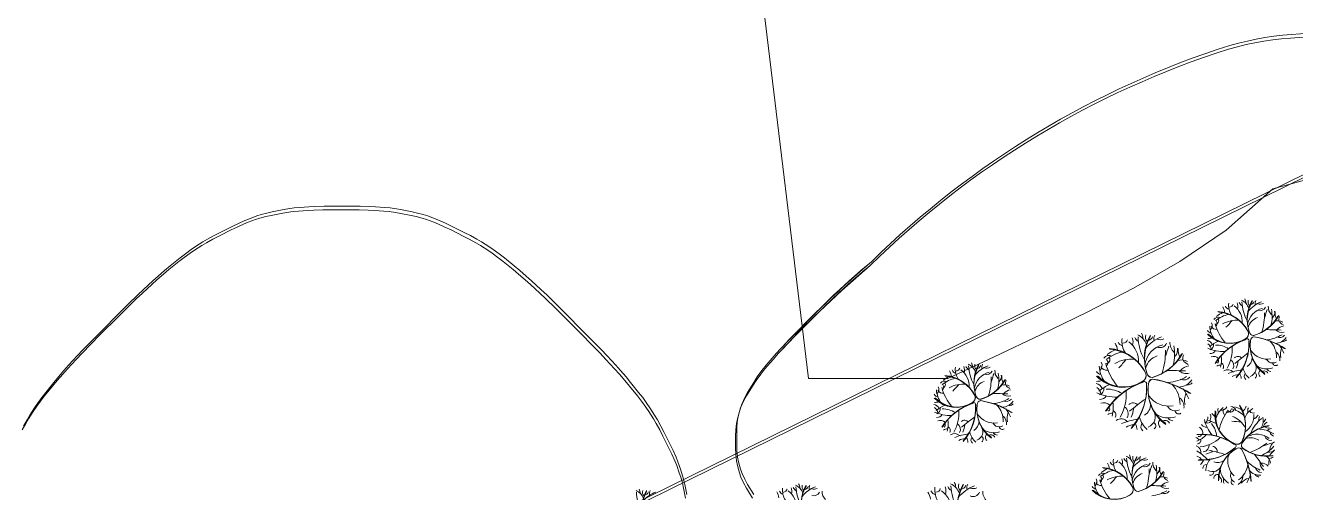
# Model space of a CAD drawing. Header units: metres. Extents: x -1097 to 1588, y -673 to 884.
# Drawn here: x 920.8 to 1085, y 602.4 to 662.7 of the extents above; entities that cross this region are included whole.
import ezdxf

# ---------------------------------------------------------------- set-up
doc = ezdxf.new("R2010")
doc.units = ezdxf.units.M
for name, color, linetype, lineweight, plot in [('CRECIDA_Q100', 5, 'Continuous', 0, False), ('TERRENO', 188, 'Continuous', 0, False), ('VEGETACION', 85, 'Continuous', 0, False), ('VISTA LEJOS', 7, 'Continuous', 0, False)]:
    doc.layers.add(name, color=color, linetype=linetype, lineweight=lineweight, plot=plot)

msp = doc.modelspace()

# ---------------------------------------------------------------- linework, layer by layer
at = {"layer": 'CRECIDA_Q100'}
msp.add_lwpolyline([(1016, 666.59), (1022, 617.16), (1028, 617.16), (1034, 617.16), (1040, 617.16), (1046, 619.93), (1052, 622.81), (1058, 625.73), (1064, 628.83), (1070, 632.28), (1076, 636.29), (1082, 641.63), (1088, 643.3)], dxfattribs=at)
at = {"layer": 'TERRENO'}
msp.add_lwpolyline([(1018.64, 620.95, -0.027969), (1029.97, 631.74, -0.117562), (1076.31, 659.7, -0.220066), (1111.57, 653.94)], format="xyb", dxfattribs=at)
for points in [[(955.37, 638.71), (956.05, 638.77)], [(956.05, 638.77), (957.26, 638.86)], [(957.26, 638.86), (958.05, 638.9)], [(958.05, 638.9), (959.23, 638.93)], [(959.23, 638.93), (960.4, 638.94)], [(960.4, 638.94), (962.74, 638.94)], [(962.74, 638.94), (963.91, 638.93)], [(963.91, 638.93), (965.09, 638.9)], [(965.09, 638.9), (965.89, 638.86)], [(965.89, 638.86), (967.1, 638.77)], [(967.1, 638.77), (967.78, 638.71)], [(948.15, 636.71), (948.98, 637.08)], [(948.98, 637.08), (949.58, 637.32)], [(949.58, 637.32), (950.53, 637.67)], [(950.53, 637.67), (951.09, 637.85)], [(951.09, 637.85), (951.84, 638.05)], [(951.84, 638.05), (952.52, 638.21)], [(952.52, 638.21), (953.82, 638.47)], [(953.82, 638.47), (954.53, 638.59)], [(954.53, 638.59), (955.37, 638.71)], [(967.78, 638.71), (968.61, 638.59)], [(968.61, 638.59), (969.32, 638.47)], [(969.32, 638.47), (970.62, 638.21)], [(970.62, 638.21), (971.3, 638.05)], [(971.3, 638.05), (972.05, 637.85)], [(972.05, 637.85), (972.62, 637.67)], [(972.62, 637.67), (973.57, 637.32)], [(973.57, 637.32), (974.16, 637.08)], [(974.16, 637.08), (975, 636.71)], [(945, 635.13), (945.79, 635.55)], [(945.79, 635.55), (947.35, 636.33)], [(947.35, 636.33), (948.15, 636.71)], [(975, 636.71), (975.79, 636.33)], [(975.79, 636.33), (977.35, 635.55)], [(977.35, 635.55), (978.15, 635.13)], [(942.62, 633.71), (943.57, 634.32)], [(943.57, 634.32), (944.16, 634.67)], [(944.16, 634.67), (945, 635.13)], [(978.15, 635.13), (978.98, 634.67)], [(978.98, 634.67), (979.58, 634.32)], [(979.58, 634.32), (980.53, 633.71)], [(939.32, 631.22), (940.62, 632.25)], [(940.62, 632.25), (941.3, 632.78)], [(941.3, 632.78), (942.05, 633.33)], [(942.05, 633.33), (942.62, 633.71)], [(980.53, 633.71), (981.09, 633.33)], [(981.09, 633.33), (981.84, 632.78)], [(981.84, 632.78), (982.52, 632.25)], [(982.52, 632.25), (983.82, 631.22)], [(937.78, 629.91), (938.61, 630.63)], [(938.61, 630.63), (939.32, 631.22)], [(983.82, 631.22), (984.53, 630.63)], [(984.53, 630.63), (985.37, 629.91)], [(1027.78, 629.91), (1028.62, 630.63)], [(1028.62, 630.63), (1029.33, 631.22)], [(1029.33, 631.22), (1029.97, 631.74)], [(935.89, 628.17), (937.1, 629.3)], [(937.1, 629.3), (937.78, 629.91)], [(985.37, 629.91), (986.05, 629.3)], [(986.05, 629.3), (987.26, 628.17)], [(1025.89, 628.17), (1027.1, 629.3)], [(1027.1, 629.3), (1027.78, 629.91)], [(933.91, 626.26), (935.09, 627.42)], [(935.09, 627.42), (935.89, 628.17)], [(987.26, 628.17), (988.05, 627.42)], [(988.05, 627.42), (989.24, 626.26)], [(1023.91, 626.26), (1025.09, 627.42)], [(1025.09, 627.42), (1025.89, 628.17)], [(932.74, 625.1), (933.91, 626.26)], [(989.24, 626.26), (990.41, 625.1)], [(1022.74, 625.1), (1023.91, 626.26)], [(930.4, 622.77), (932.74, 625.1)], [(990.41, 625.1), (992.74, 622.77)], [(1020.41, 622.77), (1022.74, 625.1)], [(929.24, 621.6), (930.4, 622.77)], [(992.74, 622.77), (993.9, 621.6)], [(1019.25, 621.6), (1020.41, 622.77)], [(928.09, 620.42), (929.24, 621.6)], [(993.9, 621.6), (995.05, 620.42)], [(1018.13, 620.42), (1019.25, 621.6)], [(926.21, 618.41), (927.33, 619.62)], [(927.33, 619.62), (928.09, 620.42)], [(995.05, 620.42), (995.81, 619.62)], [(995.81, 619.62), (996.93, 618.41)], [(1016.37, 618.41), (1017.41, 619.62)], [(1017.41, 619.62), (1018.13, 620.42)], [(924.88, 616.89), (925.6, 617.73)], [(925.6, 617.73), (926.21, 618.41)], [(996.93, 618.41), (997.55, 617.73)], [(997.55, 617.73), (998.27, 616.89)], [(1015.22, 616.89), (1015.83, 617.73)], [(1015.83, 617.73), (1016.37, 618.41)], [(923.25, 614.89), (924.29, 616.18)], [(924.29, 616.18), (924.88, 616.89)], [(998.27, 616.89), (998.85, 616.18)], [(998.85, 616.18), (999.89, 614.89)], [(1013.98, 614.89), (1014.76, 616.18)], [(1014.76, 616.18), (1015.22, 616.89)], [(922.18, 613.46), (922.73, 614.21)], [(922.73, 614.21), (923.25, 614.89)], [(999.89, 614.89), (1000.42, 614.21)], [(1000.42, 614.21), (1000.97, 613.46)], [(1013.26, 613.46), (1013.61, 614.21)], [(1013.61, 614.21), (1013.98, 614.89)], [(921.19, 611.94), (921.79, 612.89)], [(921.79, 612.89), (922.18, 613.46)], [(1000.97, 613.46), (1001.35, 612.89)], [(1001.35, 612.89), (1001.96, 611.94)], [(1012.8, 611.94), (1013.06, 612.89)], [(1013.06, 612.89), (1013.26, 613.46)], [(920.37, 610.51), (920.83, 611.35)], [(920.83, 611.35), (921.19, 611.94)], [(1001.96, 611.94), (1002.31, 611.35)], [(1002.31, 611.35), (1002.77, 610.51)], [(1012.6, 610.51), (1012.69, 611.35)], [(1012.69, 611.35), (1012.8, 611.94)], [(1002.77, 610.51), (1003.18, 609.71)], [(1003.18, 609.71), (1003.96, 608.16)], [(1012.57, 609.71), (1012.6, 610.51)], [(1012.57, 608.16), (1012.57, 609.71)], [(1003.96, 608.16), (1004.35, 607.36)], [(1012.6, 607.36), (1012.57, 608.16)], [(1004.35, 607.36), (1004.72, 606.53)], [(1004.72, 606.53), (1004.96, 605.93)], [(1004.96, 605.93), (1005.3, 604.98)], [(1012.69, 606.53), (1012.6, 607.36)], [(1012.8, 605.93), (1012.69, 606.53)], [(1013.06, 604.98), (1012.8, 605.93)], [(1005.3, 604.98), (1005.49, 604.41)], [(1005.49, 604.41), (1005.69, 603.66)], [(1013.26, 604.41), (1013.06, 604.98)], [(1013.61, 603.66), (1013.26, 604.41)], [(1005.69, 603.66), (1005.84, 602.98)], [(1005.84, 602.98), (1006.1, 601.69)], [(1013.98, 602.98), (1013.61, 603.66)], [(1014.76, 601.69), (1013.98, 602.98)]]:
    msp.add_lwpolyline(points, dxfattribs=at)
at = {"layer": 'VEGETACION'}
for centre, radius, start, end in [((1077.22, 625.63), 1.8, 19.3799, 65.0277), ((1077.66, 626.96), 0.859, -4.3751, 32.8068), ((1083.68, 624.8), 4.98, 150.7331, -161.4167), ((1079.58, 627.04), 0.769, 162.6341, -136.29), ((1080.72, 626.83), 0.996, 155.9267, -168.1089), ((1077.93, 620.78), 5.43, 115.84, 126.0473), ((1074.53, 620.98), 4.84, 26.488, 85.2614), ((1074.57, 621), 4.8, 26.488, 85.2614), ((1074.62, 621.02), 4.75, 26.488, 85.2614), ((1074.67, 621.03), 4.7, 26.488, 85.2614), ((1074.27, 625.54), 1.54, 3.1897, 33.3637), ((1076.52, 626.77), 0.693, -156.8216, -102.7882), ((1078.78, 626.61), 2.48, 173.7036, -148.3047), ((1076.41, 626.85), 0.479, -91.5673, -13.2579), ((1075.49, 624.44), 2.59, -3.5394, 53.779), ((1076.35, 626.49), 1.14, -18.7133, 22.7547), ((1078.66, 627.48), 1.12, -152.03, -122.6218), ((1083.19, 627.2), 5.17, -178.1326, -150.7686), ((1083.64, 624.78), 4.93, 150.7331, -161.4167), ((1083.59, 624.75), 4.88, 150.7331, -161.4167), ((1083.55, 624.73), 4.83, 150.7331, -161.4167), ((1081.31, 623.71), 2.58, 104.3022, 170.9064), ((1082.01, 623.19), 4.13, 110.7626, 140.8488), ((1078.98, 627.33), 0.669, -85.9073, -20.2766), ((1080.36, 627.67), 0.932, -107.8136, -62.3112), ((1080.37, 626.66), 0.762, -113.016, -23.0588), ((1073.12, 625.5), 7.84, -17.4611, 0.7999), ((1092.46, 621.88), 11.91, 159.4444, 164.448), ((1082.82, 626.41), 1.4, 176.6602, -133.0871), ((1077.7, 625.17), 4.23, -15.5135, 12.5466), ((1081.33, 625.67), 0.937, -45.9704, 10.8268), ((1083.82, 625.61), 1.52, 172.9522, -149.5421), ((1073.46, 623.99), 0.725, -47.0727, 28.0407), ((1074.91, 624.42), 0.64, 60.4896, 145.8542), ((1074.57, 624.61), 0.453, -93.337, 31.2781), ((1080.84, 625.9), 6.49, -165.075, -140.404), ((1077.11, 621.58), 3.93, 101.8229, 129.1764), ((1074.35, 624.27), 0.464, -44.3593, 41.3924), ((1077.26, 621.29), 3.38, 82.6825, 120.7871), ((1069.39, 630.42), 9.36, -45.3806, -38.1227), ((1080.6, 623.29), 1.81, 107.819, 165.0507), ((1078.17, 627.65), 5.12, -74.6311, -28.7579), ((1078.15, 627.81), 5.28, -74.6311, -28.7579), ((1078.15, 627.76), 5.23, -74.6311, -28.7579), ((1078.16, 627.7), 5.18, -74.6311, -28.7579), ((1082.68, 623.34), 1.25, 60.4793, 109.6306), ((1083.66, 622.49), 1.47, 98.7465, 138.355), ((1091.47, 622.72), 8.92, 164.2299, 167.915), ((1083.78, 625.1), 1.08, -151.08, -112.5106), ((1065.51, 622), 3, 173.7036, -148.3047), ((1062.57, 621.86), 1.38, -18.7133, 22.7547), ((1065.37, 623.06), 1.35, -152.03, -122.6218), ((1063.63, 620.82), 2.18, 19.3799, 65.0277), ((1070.85, 622.72), 6.26, -178.1326, -150.7686), ((1064.16, 622.42), 1.04, -4.3751, 32.8068), ((1071.45, 619.81), 6.03, 150.7331, -161.4167), ((1071.39, 619.78), 5.97, 150.7331, -161.4167), ((1071.34, 619.75), 5.91, 150.7331, -161.4167), ((1071.28, 619.72), 5.85, 150.7331, -161.4167), ((1066.48, 622.52), 0.93, 162.6341, -136.29), ((1069.42, 617.86), 5, 110.7626, 140.8488), ((1065.76, 622.87), 0.81, -85.9073, -20.2766), ((1067.86, 622.26), 1.21, 155.9267, -168.1089), ((1074.2, 623.71), 0.707, -150.9131, -100.7918), ((1076.4, 625.58), 3.91, -135.8986, -57.1106), ((1074.4, 617.36), 5, 93.7471, 99.1785), ((1076.43, 625.55), 3.87, -135.8986, -57.1106), ((1076.45, 625.52), 3.83, -135.8986, -57.1106), ((1076.48, 625.49), 3.79, -135.8986, -57.1106), ((1077.04, 624.11), 3.18, -176.5521, -143.3248), ((1074.72, 624.26), 0.776, -147.6286, -86.1269), ((1078.14, 622.94), 0.75, -59.6316, 15.5267), ((1078.15, 622.94), 0.742, -59.6316, 15.5267), ((1078.16, 622.94), 0.735, -59.6316, 15.5267), ((1078.17, 622.93), 0.727, -59.6316, 15.5267), ((1079.52, 623.28), 0.563, -173.0796, -87.7707), ((1079.51, 623.26), 0.551, -173.0796, -87.7707), ((1079.52, 623.27), 0.557, -173.0796, -87.7707), ((1079.51, 623.26), 0.546, -173.0796, -87.7707), ((1079.64, 622.03), 0.513, 97.6577, 178.4723), ((1079.65, 622.03), 0.518, 97.6577, 178.4723), ((1079.65, 622.02), 0.523, 97.6577, 178.4723), ((1079.66, 622.02), 0.529, 97.6577, 178.4723), ((1077.94, 612.33), 10.34, 57.3651, 80.9064), ((1077.93, 612.23), 10.44, 57.3651, 80.9064), ((1077.92, 612.12), 10.55, 57.3651, 80.9064), ((1077.91, 612.02), 10.66, 57.3651, 80.9064), ((1080.76, 572.57), 50.89, 87.3706, 89.5682), ((1080.78, 626.82), 4.69, -83.7709, -58.7855), ((1082.32, 623.41), 1.73, -88.7585, -33.4892), ((1083.19, 624.25), 1.14, -135.5987, -75.0452), ((1082.9, 623.3), 0.864, -115.4216, -41.3682), ((1064.49, 614.94), 6.57, 115.84, 126.0473), ((1060.37, 615.19), 5.86, 26.488, 85.2614), ((1060.42, 615.21), 5.8, 26.488, 85.2614), ((1060.48, 615.23), 5.74, 26.488, 85.2614), ((1060.53, 615.25), 5.69, 26.488, 85.2614), ((1060.06, 620.7), 1.87, 3.1897, 33.3637), ((1062.78, 622.19), 0.839, -156.8216, -102.7882), ((1062.65, 622.29), 0.58, -91.5673, -13.2579), ((1061.54, 619.37), 3.13, -3.5394, 53.779), ((1068.57, 618.48), 3.12, 104.3022, 170.9064), ((1067.42, 623.29), 1.13, -107.8136, -62.3112), ((1067.44, 622.06), 0.922, -113.016, -23.0588), ((1058.66, 620.66), 9.48, -17.4611, 0.7999), ((1082.07, 616.27), 14.41, 159.4444, 164.448), ((1070.4, 621.76), 1.69, 176.6602, -133.0871), ((1064.21, 620.26), 5.12, -15.5135, 12.5466), ((1068.59, 620.86), 1.13, -45.9704, 10.8268), ((1071.62, 620.78), 1.83, 172.9522, -149.5421), ((1073.45, 621.29), 0.769, 18.8941, 82.6604), ((1075.69, 625.6), 4.98, -114.5265, -88.3348), ((1073.04, 620.8), 1.03, 8.0443, 54.7383), ((1077.58, 616.48), 6.08, 115.3675, 127.9134), ((1073.98, 621.1), 0.727, -96.7983, -28.2853), ((1073.68, 621.49), 0.683, -69.9695, 9.6095), ((1080.76, 615.19), 7.34, 108.2278, 147.7413), ((1080.75, 615.26), 7.26, 108.2278, 147.7413), ((1074.69, 618.51), 2.96, 56.8352, 91.4125), ((1080.73, 615.34), 7.19, 108.2278, 147.7413), ((1080.71, 615.41), 7.12, 108.2278, 147.7413), ((1071.91, 620.88), 4.85, -29.5738, 4.6334), ((1072.37, 621.59), 6.57, -41.3673, 3.0982), ((1072.44, 621.6), 6.5, -41.3673, 3.0982), ((1072.51, 621.61), 6.44, -41.3673, 3.0982), ((1072.57, 621.62), 6.37, -41.3673, 3.0982), ((1078.69, 622.03), 0.255, -16.3023, 147.7099), ((1078.69, 622.02), 0.257, -16.3023, 147.7099), ((1078.69, 622.03), 0.252, -16.3023, 147.7099), ((1078.7, 622.04), 0.249, -16.3023, 147.7099), ((1083.5, 621.42), 4.42, 171.913, -125.4782), ((1083.55, 621.41), 4.46, 171.913, -125.4782), ((1083.59, 621.4), 4.51, 171.913, -125.4782), ((1083.64, 621.39), 4.55, 171.913, -125.4782), ((1081.31, 622.25), 2.6, -145.1395, -79.9094), ((1079.43, 619.86), 3.08, -0.7301, 43.8737), ((1078.87, 618.57), 4.94, 22.1727, 36.2527), ((1084.94, 620.29), 1.94, 158.2317, -165.9475), ((1083.23, 622.81), 0.893, -88.4113, -50.0172), ((1041.89, 617.38), 1.8, 19.3799, 65.0277), ((1042.33, 618.71), 0.859, -4.3751, 32.8068), ((1044.25, 618.79), 0.769, 162.6341, -136.29), ((1059.07, 618.83), 0.878, -47.0727, 28.0407), ((1060.83, 619.35), 0.775, 60.4896, 145.8542), ((1060.41, 619.58), 0.548, -93.337, 31.2781), ((1068.01, 621.14), 7.86, -165.075, -140.404), ((1063.49, 615.92), 4.75, 101.8229, 129.1764), ((1060.15, 619.16), 0.561, -44.3593, 41.3924), ((1063.67, 615.56), 4.09, 82.6825, 120.7871), ((1054.15, 626.61), 11.33, -45.3806, -38.1227), ((1067.72, 617.98), 2.19, 107.819, 165.0507), ((1064.78, 623.26), 6.2, -74.6311, -28.7579), ((1064.76, 623.39), 6.33, -74.6311, -28.7579), ((1064.77, 623.32), 6.26, -74.6311, -28.7579), ((1064.75, 623.45), 6.39, -74.6311, -28.7579), ((1070.23, 618.04), 1.51, 60.4793, 109.6306), ((1080.88, 617.29), 10.79, 164.2299, 167.915), ((1071.56, 620.18), 1.31, -151.08, -112.5106), ((1074.36, 619.05), 0.949, 47.6643, 109.6767), ((1074.69, 619.37), 0.323, -53.9788, 45.2466), ((1071.45, 619.57), 3.93, -14.4093, 7.687), ((1075.15, 618.71), 0.504, -32.2089, 60.6406), ((1076.08, 618.82), 0.883, -28.0192, 56.4509), ((1077.49, 619.36), 0.645, 40.1362, 133.6344), ((1092.52, 601.19), 23.62, 125.3964, 130.683), ((1074.45, 619.8), 3.12, -25.0359, -6.7435), ((1078.01, 619.87), 1.36, -59.5602, -0.2949), ((1078.65, 618.54), 1.21, -67.7638, 32.3503), ((1082, 620.07), 0.921, -153.6978, -60.843), ((1082.37, 619.19), 0.376, -168.8643, -49.8025), ((1081.76, 619.6), 1.18, -8.5549, 52.1279), ((1042.6, 612.53), 5.43, 115.84, 126.0473), ((1039.2, 612.73), 4.84, 26.488, 85.2614), ((1039.24, 612.75), 4.8, 26.488, 85.2614), ((1039.29, 612.77), 4.75, 26.488, 85.2614), ((1039.33, 612.78), 4.7, 26.488, 85.2614), ((1038.94, 617.29), 1.54, 3.1897, 33.3637), ((1041.19, 618.52), 0.693, -156.8216, -102.7882), ((1043.45, 618.36), 2.48, 173.7036, -148.3047), ((1041.08, 618.6), 0.479, -91.5673, -13.2579), ((1040.16, 616.19), 2.59, -3.5394, 53.779), ((1041.02, 618.24), 1.14, -18.7133, 22.7547), ((1043.33, 619.23), 1.12, -152.03, -122.6218), ((1047.86, 618.95), 5.17, -178.1326, -150.7686), ((1048.35, 616.55), 4.98, 150.7331, -161.4167), ((1048.31, 616.53), 4.93, 150.7331, -161.4167), ((1048.26, 616.5), 4.88, 150.7331, -161.4167), ((1048.22, 616.48), 4.83, 150.7331, -161.4167), ((1045.98, 615.46), 2.58, 104.3022, 170.9064), ((1046.68, 614.94), 4.13, 110.7626, 140.8488), ((1043.65, 619.08), 0.669, -85.9073, -20.2766), ((1045.39, 618.58), 0.996, 155.9267, -168.1089), ((1045.03, 619.42), 0.932, -107.8136, -62.3112), ((1045.04, 618.41), 0.762, -113.016, -23.0588), ((1057.13, 613.63), 11.91, 159.4444, 164.448), ((1047.49, 618.16), 1.4, 176.6602, -133.0871), ((1042.37, 616.92), 4.23, -15.5135, 12.5466), ((1045.99, 617.42), 0.937, -45.9704, 10.8268), ((1048.49, 617.36), 1.52, 172.9522, -149.5421), ((1059.97, 618.49), 0.855, -150.9131, -100.7918), ((1062.63, 620.75), 4.73, -135.8986, -57.1106), ((1062.66, 620.71), 4.68, -135.8986, -57.1106), ((1062.7, 620.68), 4.64, -135.8986, -57.1106), ((1062.73, 620.64), 4.59, -135.8986, -57.1106), ((1063.4, 618.97), 3.84, -176.5521, -143.3248), ((1060.6, 619.15), 0.939, -147.6286, -86.1269), ((1064.74, 617.56), 0.907, -59.6316, 15.5267), ((1064.75, 617.56), 0.898, -59.6316, 15.5267), ((1064.76, 617.55), 0.889, -59.6316, 15.5267), ((1064.77, 617.55), 0.88, -59.6316, 15.5267), ((1066.41, 617.97), 0.681, -173.0796, -87.7707), ((1066.41, 617.96), 0.674, -173.0796, -87.7707), ((1066.4, 617.95), 0.667, -173.0796, -87.7707), ((1066.4, 617.94), 0.66, -173.0796, -87.7707), ((1067.91, 556.6), 61.59, 87.3706, 89.5682), ((1067.93, 622.25), 5.67, -83.7709, -58.7855), ((1070.85, 619.15), 1.37, -135.5987, -75.0452), ((1071.42, 617.01), 1.78, 98.7465, 138.355), ((1075.26, 618.06), 0.824, 85.7524, 124.0799), ((1076.2, 617.28), 1.01, 44.3843, 121.9898), ((1078.82, 611.35), 6.94, 96.616, 111.7048), ((1077.55, 616.21), 1.43, 88.5527, 123.2134), ((1076.84, 617.15), 1.08, -0.1646, 33.7767), ((1080.72, 619.17), 2.65, -164.2076, -131.0821), ((1078.87, 617.47), 0.546, 143.2772, -127.661), ((1079.49, 617.55), 0.424, -52.5657, 65.2349), ((1081.25, 620.75), 2.36, -123.8321, -70.7414), ((1080.76, 617.81), 0.557, 135.5337, -131.4923), ((1080.9, 617.55), 0.575, 30.6869, 123.3596), ((1081.78, 618.75), 0.676, -151.5837, -92.9724), ((1038.13, 615.74), 0.725, -47.0727, 28.0407), ((1039.58, 616.17), 0.64, 60.4896, 145.8542), ((1039.24, 616.36), 0.453, -93.337, 31.2781), ((1045.51, 617.65), 6.49, -165.075, -140.404), ((1041.78, 613.33), 3.93, 101.8229, 129.1764), ((1039.02, 616.02), 0.464, -44.3593, 41.3924), ((1041.93, 613.04), 3.38, 82.6825, 120.7871), ((1034.06, 622.17), 9.36, -45.3806, -38.1227), ((1045.27, 615.04), 1.81, 107.819, 165.0507), ((1042.84, 619.4), 5.12, -74.6311, -28.7579), ((1042.82, 619.56), 5.28, -74.6311, -28.7579), ((1042.82, 619.51), 5.23, -74.6311, -28.7579), ((1042.83, 619.45), 5.18, -74.6311, -28.7579), ((1037.79, 617.25), 7.84, -17.4611, 0.7999), ((1047.35, 615.09), 1.25, 60.4793, 109.6306), ((1056.14, 614.47), 8.92, 164.2299, 167.915), ((1048.45, 616.85), 1.08, -151.08, -112.5106), ((1059.06, 615.56), 0.931, 18.8941, 82.6604), ((1060.21, 610.8), 6.05, 93.7471, 99.1785), ((1058.56, 614.97), 1.25, 8.0443, 54.7383), ((1064.06, 609.74), 7.35, 115.3675, 127.9134), ((1059.34, 615.8), 0.827, -69.9695, 9.6095), ((1067.91, 608.18), 8.88, 108.2278, 147.7413), ((1067.89, 608.27), 8.79, 108.2278, 147.7413), ((1060.57, 612.2), 3.58, 56.8352, 91.4125), ((1067.87, 608.35), 8.7, 108.2278, 147.7413), ((1067.85, 608.44), 8.61, 108.2278, 147.7413), ((1057.76, 615.93), 7.95, -41.3673, 3.0982), ((1057.84, 615.94), 7.87, -41.3673, 3.0982), ((1057.92, 615.95), 7.79, -41.3673, 3.0982), ((1058, 615.96), 7.71, -41.3673, 3.0982), ((1065.4, 616.45), 0.308, -16.3023, 147.7099), ((1065.4, 616.45), 0.311, -16.3023, 147.7099), ((1065.41, 616.46), 0.305, -16.3023, 147.7099), ((1065.41, 616.46), 0.302, -16.3023, 147.7099), ((1071.23, 615.72), 5.34, 171.913, -125.4782), ((1071.28, 615.71), 5.4, 171.913, -125.4782), ((1071.34, 615.69), 5.45, 171.913, -125.4782), ((1071.39, 615.68), 5.51, 171.913, -125.4782), ((1066.56, 616.46), 0.621, 97.6577, 178.4723), ((1066.56, 616.45), 0.627, 97.6577, 178.4723), ((1066.57, 616.44), 0.634, 97.6577, 178.4723), ((1066.58, 616.44), 0.64, 97.6577, 178.4723), ((1064.5, 604.72), 12.51, 57.3651, 80.9064), ((1064.48, 604.59), 12.64, 57.3651, 80.9064), ((1064.47, 604.46), 12.77, 57.3651, 80.9064), ((1064.45, 604.34), 12.9, 57.3651, 80.9064), ((1066.31, 613.83), 3.72, -0.7301, 43.8737), ((1069.8, 618.13), 2.09, -88.7585, -33.4892), ((1070.5, 618), 1.05, -115.4216, -41.3682), ((1065.62, 612.27), 5.97, 22.1727, 36.2527), ((1070.9, 617.4), 1.08, -88.4113, -50.0172), ((1038.87, 615.46), 0.707, -150.9131, -100.7918), ((1041.07, 617.33), 3.91, -135.8986, -57.1106), ((1039.07, 609.11), 5, 93.7471, 99.1785), ((1041.09, 617.3), 3.87, -135.8986, -57.1106), ((1041.12, 617.27), 3.83, -135.8986, -57.1106), ((1041.15, 617.24), 3.79, -135.8986, -57.1106), ((1041.71, 615.86), 3.18, -176.5521, -143.3248), ((1039.39, 616.01), 0.776, -147.6286, -86.1269), ((1042.81, 614.69), 0.75, -59.6316, 15.5267), ((1042.82, 614.69), 0.742, -59.6316, 15.5267), ((1042.83, 614.69), 0.735, -59.6316, 15.5267), ((1042.84, 614.68), 0.727, -59.6316, 15.5267), ((1044.19, 615.03), 0.563, -173.0796, -87.7707), ((1044.18, 615.01), 0.551, -173.0796, -87.7707), ((1044.19, 615.02), 0.557, -173.0796, -87.7707), ((1044.18, 615.01), 0.546, -173.0796, -87.7707), ((1044.31, 613.78), 0.513, 97.6577, 178.4723), ((1044.32, 613.78), 0.518, 97.6577, 178.4723), ((1044.32, 613.77), 0.523, 97.6577, 178.4723), ((1044.33, 613.77), 0.529, 97.6577, 178.4723), ((1042.61, 604.08), 10.34, 57.3651, 80.9064), ((1042.6, 603.98), 10.44, 57.3651, 80.9064), ((1042.59, 603.87), 10.55, 57.3651, 80.9064), ((1042.58, 603.77), 10.66, 57.3651, 80.9064), ((1045.43, 564.32), 50.89, 87.3706, 89.5682), ((1045.45, 618.57), 4.69, -83.7709, -58.7855), ((1046.99, 615.16), 1.73, -88.7585, -33.4892), ((1047.86, 616), 1.14, -135.5987, -75.0452), ((1047.57, 615.05), 0.864, -115.4216, -41.3682), ((1048.33, 614.24), 1.47, 98.7465, 138.355), ((1061.77, 620.78), 6.03, -114.5265, -88.3348), ((1059.71, 615.33), 0.88, -96.7983, -28.2853), ((1056.64, 613.48), 4.76, -14.4093, 7.687), ((1057.19, 615.07), 5.87, -29.5738, 4.6334), ((1082.14, 591.24), 28.58, 125.3964, 130.683), ((1068.57, 616.73), 3.15, -145.1395, -79.9094), ((1069.12, 613.51), 1.42, -8.5549, 52.1279), ((1072.96, 614.35), 2.35, 158.2317, -165.9475), ((1038.12, 613.04), 0.769, 18.8941, 82.6604), ((1040.36, 617.35), 4.98, -114.5265, -88.3348), ((1037.71, 612.55), 1.03, 8.0443, 54.7383), ((1042.25, 608.23), 6.08, 115.3675, 127.9134), ((1038.65, 612.85), 0.727, -96.7983, -28.2853), ((1038.35, 613.24), 0.683, -69.9695, 9.6095), ((1045.43, 606.94), 7.34, 108.2278, 147.7413), ((1045.42, 607.01), 7.26, 108.2278, 147.7413), ((1039.36, 610.26), 2.96, 56.8352, 91.4125), ((1045.4, 607.09), 7.19, 108.2278, 147.7413), ((1045.38, 607.16), 7.12, 108.2278, 147.7413), ((1036.58, 612.63), 4.85, -29.5738, 4.6334), ((1037.04, 613.34), 6.57, -41.3673, 3.0982), ((1037.11, 613.35), 6.5, -41.3673, 3.0982), ((1037.18, 613.36), 6.44, -41.3673, 3.0982), ((1037.24, 613.37), 6.37, -41.3673, 3.0982), ((1043.36, 613.78), 0.255, -16.3023, 147.7099), ((1043.35, 613.77), 0.257, -16.3023, 147.7099), ((1043.36, 613.78), 0.252, -16.3023, 147.7099), ((1043.37, 613.79), 0.249, -16.3023, 147.7099), ((1048.17, 613.17), 4.42, 171.913, -125.4782), ((1048.22, 613.16), 4.46, 171.913, -125.4782), ((1048.26, 613.15), 4.51, 171.913, -125.4782), ((1048.31, 613.14), 4.55, 171.913, -125.4782), ((1045.98, 614), 2.6, -145.1395, -79.9094), ((1044.1, 611.61), 3.08, -0.7301, 43.8737), ((1043.54, 610.32), 4.94, 22.1727, 36.2527), ((1049.6, 612.04), 1.94, 158.2317, -165.9475), ((1047.9, 614.56), 0.893, -88.4113, -50.0172), ((1060.16, 612.86), 1.15, 47.6643, 109.6767), ((1061.25, 611.66), 0.997, 85.7524, 124.0799), ((1060.56, 613.24), 0.39, -53.9788, 45.2466), ((1061.12, 612.43), 0.61, -32.2089, 60.6406), ((1062.25, 612.58), 1.07, -28.0192, 56.4509), ((1063.96, 613.22), 0.78, 40.1362, 133.6344), ((1060.28, 613.76), 3.78, -25.0359, -6.7435), ((1064.58, 613.84), 1.65, -59.5602, -0.2949), ((1065.36, 612.23), 1.47, -67.7638, 32.3503), ((1068.51, 614.91), 2.86, -123.8321, -70.7414), ((1069.41, 614.08), 1.12, -153.6978, -60.843), ((1069.85, 613.02), 0.456, -168.8643, -49.8025), ((1073.25, 612.14), 0.769, -33.6164, 30.1498), ((1070.71, 608.99), 5, 41.2365, 46.668), ((1078.44, 612.41), 3.91, 171.5909, -109.6211), ((1078.44, 612.37), 3.87, 171.5909, -109.6211), ((1078.43, 612.33), 3.83, 171.5909, -109.6211), ((1077.67, 611), 3.18, 130.9374, 164.1647), ((1078.42, 612.29), 3.79, 171.5909, -109.6211), ((1075.62, 613.02), 0.707, 156.5763, -153.3024), ((1081.4, 609.08), 6.49, 142.4144, 167.0855), ((1075.4, 613.77), 0.725, -99.5832, -24.4698), ((1076.37, 612.94), 0.776, 159.8609, -138.6374), ((1076.16, 613.23), 0.464, -96.8698, -11.1181), ((1076.56, 613.27), 0.453, -145.8475, -21.2324), ((1076.62, 612.88), 0.64, 7.979, 93.3436), ((1075.71, 609.41), 3.93, 49.3123, 76.6659), ((1075.57, 608.27), 5.43, 63.3294, 73.5368), ((1073.66, 611.09), 4.84, -26.0226, 32.7509), ((1073.7, 611.07), 4.8, -26.0226, 32.7509), ((1073.74, 611.04), 4.75, -26.0226, 32.7509), ((1073.78, 611.01), 4.7, -26.0226, 32.7509), ((1077.12, 614.07), 1.54, -49.3208, -19.1468), ((1080.71, 611.15), 2.48, 121.1931, 159.1848), ((1076.99, 612.43), 2.59, -56.0499, 1.2684), ((1079.46, 613.03), 0.693, 150.6678, -155.2987), ((1079.46, 613.17), 0.479, -144.0778, -65.7685), ((1039.02, 610.8), 0.949, 47.6643, 109.6767), ((1039.36, 611.12), 0.323, -53.9788, 45.2466), ((1036.12, 611.32), 3.93, -14.4093, 7.687), ((1039.82, 610.46), 0.504, -32.2089, 60.6406), ((1040.75, 610.57), 0.883, -28.0192, 56.4509), ((1042.16, 611.11), 0.645, 40.1362, 133.6344), ((1057.19, 592.94), 23.62, 125.3964, 130.683), ((1039.12, 611.55), 3.12, -25.0359, -6.7435), ((1042.68, 611.62), 1.36, -59.5602, -0.2949), ((1043.32, 610.29), 1.21, -67.7638, 32.3503), ((1046.67, 611.82), 0.921, -153.6978, -60.843), ((1047.04, 610.94), 0.376, -168.8643, -49.8025), ((1046.43, 611.35), 1.18, -8.5549, 52.1279), ((1062.4, 610.71), 1.22, 44.3843, 121.9898), ((1065.56, 603.53), 8.4, 96.616, 111.7048), ((1064.02, 609.42), 1.74, 88.5527, 123.2134), ((1063.16, 610.55), 1.31, -0.1646, 33.7767), ((1067.86, 612.99), 3.2, -164.2076, -131.0821), ((1065.62, 610.93), 0.66, 143.2772, -127.661), ((1066.37, 611.04), 0.513, -52.5657, 65.2349), ((1067.92, 611.34), 0.675, 135.5337, -131.4923), ((1068.08, 611.03), 0.696, 30.6869, 123.3596), ((1069.15, 612.49), 0.818, -151.5837, -92.9724), ((1072.02, 610.06), 0.949, -4.8462, 57.1662), ((1073.42, 611.59), 0.727, -149.3088, -80.7958), ((1078.03, 612.98), 4.98, -167.037, -140.8453), ((1073.54, 612.08), 0.683, -122.4801, -42.901), ((1072.61, 612.17), 1.03, -44.4663, 2.2277), ((1071.94, 605.93), 6.08, 62.857, 75.4028), ((1071.8, 609.46), 2.96, 4.3247, 38.902), ((1078.02, 620.91), 9.36, -97.8912, -90.6332), ((1075.56, 609.11), 3.38, 30.1719, 68.2766), ((1082.12, 606.22), 4.83, 98.2226, 146.0727), ((1082.21, 606.17), 4.93, 98.2226, 146.0727), ((1082.17, 606.19), 4.88, 98.2226, 146.0727), ((1082.26, 606.15), 4.98, 98.2226, 146.0727), ((1083.87, 608), 5.17, 129.3569, 156.7209), ((1079.14, 613), 1.14, -71.2238, -29.7558), ((1081.33, 611.77), 1.12, 155.4594, -175.1323), ((1078.99, 611.78), 1.8, -33.1306, 12.5172), ((1080.31, 612.25), 0.859, -56.8856, -19.7037), ((1081.54, 610.77), 0.769, 110.1236, 171.1994), ((1081.41, 611.42), 0.669, -138.4179, -72.7871), ((1039.93, 609.81), 0.824, 85.7524, 124.0799), ((1040.87, 609.03), 1.01, 44.3843, 121.9898), ((1043.49, 603.1), 6.94, 96.616, 111.7048), ((1042.22, 607.96), 1.43, 88.5527, 123.2134), ((1041.51, 608.9), 1.08, -0.1646, 33.7767), ((1045.39, 610.92), 2.65, -164.2076, -131.0821), ((1043.54, 609.22), 0.546, 143.2772, -127.661), ((1044.16, 609.31), 0.424, -52.5657, 65.2349), ((1045.92, 612.5), 2.36, -123.8321, -70.7414), ((1045.43, 609.56), 0.557, 135.5337, -131.4923), ((1045.57, 609.3), 0.575, 30.6869, 123.3596), ((1046.45, 610.5), 0.676, -151.5837, -92.9724), ((1071.79, 608.74), 0.824, 33.2419, 71.5693), ((1072.86, 602.62), 7.34, 55.7173, 95.2308), ((1070.66, 612.67), 3.93, -66.9198, -44.8235), ((1072.9, 602.68), 7.26, 55.7173, 95.2308), ((1072.23, 609.21), 0.504, -84.7195, 8.1301), ((1072.95, 602.74), 7.19, 55.7173, 95.2308), ((1073, 602.79), 7.12, 55.7173, 95.2308), ((1072.48, 609.98), 0.323, -106.4894, -7.264), ((1071.98, 613.11), 4.85, -82.0843, -47.8772), ((1079.19, 607.68), 1.81, 55.3084, 112.5402), ((1079.95, 607.37), 2.58, 51.7917, 118.3959), ((1079.96, 606.5), 4.13, 58.2521, 88.3382), ((1081.72, 609.91), 0.762, -165.5266, -75.5693), ((1082.06, 609.74), 0.996, 103.4162, 139.3806), ((1082.51, 610.54), 0.932, -160.3242, -114.8217), ((1071.74, 607.51), 1.01, -8.1262, 69.4793), ((1068.63, 601.83), 6.94, 44.1055, 59.1943), ((1072.83, 613.17), 6.57, -93.8779, -49.4123), ((1072.88, 613.13), 6.5, -93.8779, -49.4123), ((1072.93, 613.08), 6.44, -93.8779, -49.4123), ((1072.98, 613.03), 6.37, -93.8779, -49.4123), ((1072.89, 608.54), 0.883, -80.5297, 3.9404), ((1072.68, 610.43), 3.12, -77.5465, -59.254), ((1068.91, 584.77), 23.62, 72.8859, 78.1724), ((1074.17, 607.75), 0.645, -12.3743, 81.1239), ((1079.53, 604.11), 4.55, 119.4025, -177.9888), ((1079.51, 604.15), 4.51, 119.4025, -177.9888), ((1079.49, 604.2), 4.46, 119.4025, -177.9888), ((1079.47, 604.24), 4.42, 119.4025, -177.9888), ((1077.01, 608.43), 0.257, -68.8128, 95.1993), ((1077.03, 608.43), 0.252, -68.8128, 95.1993), ((1077.02, 608.43), 0.255, -68.8128, 95.1993), ((1077.03, 608.43), 0.249, -68.8128, 95.1993), ((1077.41, 609.42), 0.75, -112.1422, -36.9838), ((1077.42, 609.4), 0.735, -112.1422, -36.9838), ((1077.42, 609.41), 0.742, -112.1422, -36.9838), ((1077.42, 609.39), 0.727, -112.1422, -36.9838), ((1077.6, 607.66), 0.523, 45.1472, 125.9617), ((1077.6, 607.65), 0.529, 45.1472, 125.9617), ((1077.6, 607.67), 0.513, 45.1472, 125.9617), ((1077.6, 607.66), 0.518, 45.1472, 125.9617), ((1078.5, 608.52), 0.551, 134.4099, -140.2812), ((1078.51, 608.53), 0.557, 134.4099, -140.2812), ((1078.5, 608.52), 0.546, 134.4099, -140.2812), ((1078.52, 608.53), 0.563, 134.4099, -140.2812), ((1068.87, 603.12), 10.34, 4.8546, 28.3959), ((1068.78, 603.07), 10.44, 4.8546, 28.3959), ((1068.69, 603.01), 10.55, 4.8546, 28.3959), ((1068.6, 602.96), 10.66, 4.8546, 28.3959), ((1081.17, 612.26), 5.12, -127.1416, -81.2685), ((1081.2, 612.3), 5.18, -127.1416, -81.2685), ((1081.24, 612.34), 5.23, -127.1416, -81.2685), ((1081.28, 612.38), 5.28, -127.1416, -81.2685), ((1076.39, 614.96), 7.84, -69.9716, -51.7106), ((1078.91, 611.12), 4.23, -68.024, -39.9639), ((1085.28, 597.41), 11.91, 106.9339, 111.9374), ((1081.52, 608.55), 0.937, -98.481, -41.6837), ((1082.98, 606.53), 1.52, 120.4416, 157.9474), ((1083.01, 607.82), 1.4, 124.1497, 174.4023), ((1059.36, 605.39), 1.54, 3.1897, 33.3637), ((1061.62, 606.62), 0.693, -156.8216, -102.7882), ((1063.87, 606.46), 2.48, 173.7036, -148.3047), ((1061.51, 606.7), 0.479, -91.5673, -13.2579), ((1060.59, 604.29), 2.59, -3.5394, 53.779), ((1061.44, 606.34), 1.14, -18.7133, 22.7547), ((1063.76, 607.34), 1.12, -152.03, -122.6218), ((1062.31, 605.49), 1.8, 19.3799, 65.0277), ((1068.29, 607.05), 5.17, -178.1326, -150.7686), ((1062.75, 606.81), 0.859, -4.3751, 32.8068), ((1068.78, 604.65), 4.98, 150.7331, -161.4167), ((1068.73, 604.63), 4.93, 150.7331, -161.4167), ((1068.68, 604.61), 4.88, 150.7331, -161.4167), ((1068.64, 604.58), 4.83, 150.7331, -161.4167), ((1066.4, 603.56), 2.58, 104.3022, 170.9064), ((1064.67, 606.89), 0.769, 162.6341, -136.29), ((1067.1, 603.04), 4.13, 110.7626, 140.8488), ((1064.07, 607.18), 0.669, -85.9073, -20.2766), ((1065.81, 606.68), 0.996, 155.9267, -168.1089), ((1065.45, 607.53), 0.932, -107.8136, -62.3112), ((1065.46, 606.51), 0.762, -113.016, -23.0588), ((1077.55, 601.73), 11.91, 159.4444, 164.448), ((1067.91, 606.26), 1.4, 176.6602, -133.0871), ((1062.79, 605.02), 4.23, -15.5135, 12.5466), ((1071.71, 605.79), 1.43, 36.0422, 70.7029), ((1072.02, 606.92), 1.08, -52.6752, -18.7339), ((1073.51, 605.51), 0.546, 90.7666, 179.8284), ((1075.99, 605.08), 2.65, 143.2819, 176.4074), ((1074.23, 606.33), 1.21, -120.2743, -20.1602), ((1074.89, 607.65), 1.36, -112.0707, -52.8054), ((1078.79, 606.48), 2.6, 162.3499, -132.4199), ((1075.75, 606.52), 3.08, -53.2407, -8.6368), ((1082.09, 609.69), 4.69, -136.2814, -111.296), ((1039.04, 576.68), 50.89, 34.8601, 37.0577), ((1081.53, 606.21), 1.14, 171.8908, -127.5558), ((1080.41, 604.77), 1.47, 46.236, 85.8445), ((1080.49, 606.06), 1.25, 7.9688, 57.1201), ((1082.56, 606.26), 1.08, 156.4094, -165.0211), ((1085.35, 598.7), 8.92, 111.7193, 115.4045), ((1060.01, 604.27), 0.64, 60.4896, 145.8542), ((1059.66, 604.46), 0.453, -93.337, 31.2781), ((1062.2, 601.44), 3.93, 101.8229, 129.1764), ((1059.44, 604.12), 0.464, -44.3593, 41.3924), ((1063.03, 600.63), 5.43, 115.84, 126.0473), ((1059.62, 600.84), 4.84, 26.488, 85.2614), ((1059.67, 600.85), 4.8, 26.488, 85.2614), ((1059.71, 600.87), 4.75, 26.488, 85.2614), ((1059.76, 600.88), 4.7, 26.488, 85.2614), ((1062.35, 601.14), 3.38, 82.6825, 120.7871), ((1054.48, 610.27), 9.36, -45.3806, -38.1227), ((1065.69, 603.14), 1.81, 107.819, 165.0507), ((1063.27, 607.5), 5.12, -74.6311, -28.7579), ((1063.25, 607.61), 5.23, -74.6311, -28.7579), ((1063.26, 607.56), 5.18, -74.6311, -28.7579), ((1063.24, 607.66), 5.28, -74.6311, -28.7579), ((1058.21, 605.36), 7.84, -17.4611, 0.7999), ((1066.42, 605.52), 0.937, -45.9704, 10.8268), ((1067.77, 603.19), 1.25, 60.4793, 109.6306), ((1068.92, 605.46), 1.52, 172.9522, -149.5421), ((1076.57, 602.57), 8.92, 164.2299, 167.915), ((1068.87, 604.96), 1.08, -151.08, -112.5106), ((1073.96, 605.07), 0.424, -105.0763, 12.7243), ((1074.93, 604.21), 0.557, 83.0232, 175.9972), ((1074.81, 603.95), 0.575, -21.8236, 70.849), ((1077.57, 605.62), 2.36, -176.3426, -123.252), ((1076.3, 603.98), 0.676, 155.9057, -145.483), ((1077.48, 604.61), 0.921, 153.7916, -113.3535), ((1076.96, 604.51), 1.18, -61.0654, -0.3826), ((1079.44, 602.41), 1.94, 105.7212, 141.542), ((1074.39, 606.18), 4.94, -30.3378, -16.2579), ((1080.33, 606.39), 1.73, -141.269, -85.9997), ((1080.41, 605.3), 0.893, -140.9218, -102.5277), ((1080.6, 605.86), 0.864, -167.9321, -93.8787), ((998.95, 601.07), 1.8, 19.3799, 65.0277), ((999.38, 602.39), 0.859, -4.3751, 32.8068), ((1005.41, 600.23), 4.98, 150.7331, -161.4167), ((1005.36, 600.21), 4.93, 150.7331, -161.4167), ((1001.3, 602.47), 0.769, 162.6341, -136.29), ((1002.44, 602.26), 0.996, 155.9267, -168.1089), ((1018.87, 602.89), 0.693, -156.8216, -102.7882), ((1021.12, 602.73), 2.48, 173.7036, -148.3047), ((1018.76, 602.97), 0.479, -91.5673, -13.2579), ((1017.84, 600.56), 2.59, -3.5394, 53.779), ((1018.7, 602.61), 1.14, -18.7133, 22.7547), ((1021.01, 603.6), 1.12, -152.03, -122.6218), ((1019.57, 601.75), 1.8, 19.3799, 65.0277), ((1025.54, 603.32), 5.17, -178.1326, -150.7686), ((1020, 603.08), 0.859, -4.3751, 32.8068), ((1026.03, 600.92), 4.98, 150.7331, -161.4167), ((1025.98, 600.89), 4.93, 150.7331, -161.4167), ((1025.94, 600.87), 4.88, 150.7331, -161.4167), ((1025.89, 600.85), 4.83, 150.7331, -161.4167), ((1024.36, 599.31), 4.13, 110.7626, 140.8488), ((1021.93, 603.16), 0.769, 162.6341, -136.29), ((1021.33, 603.45), 0.669, -85.9073, -20.2766), ((1023.06, 602.94), 0.996, 155.9267, -168.1089), ((1022.7, 603.79), 0.932, -107.8136, -62.3112), ((1025.16, 602.53), 1.4, 176.6602, -133.0871), ((1038.6, 602.96), 0.839, -156.8216, -102.7882), ((1041.33, 602.77), 3, 173.7036, -148.3047), ((1038.47, 603.06), 0.58, -91.5673, -13.2579), ((1037.35, 600.13), 3.13, -3.5394, 53.779), ((1038.39, 602.62), 1.38, -18.7133, 22.7547), ((1041.19, 603.82), 1.35, -152.03, -122.6218), ((1039.45, 601.58), 2.18, 19.3799, 65.0277), ((1046.67, 603.48), 6.26, -178.1326, -150.7686), ((1039.98, 603.19), 1.04, -4.3751, 32.8068), ((1047.27, 600.57), 6.03, 150.7331, -161.4167), ((1047.21, 600.54), 5.97, 150.7331, -161.4167), ((1047.16, 600.52), 5.91, 150.7331, -161.4167), ((1047.1, 600.49), 5.85, 150.7331, -161.4167), ((1042.3, 603.28), 0.93, 162.6341, -136.29), ((1045.24, 598.62), 5, 110.7626, 140.8488), ((1041.58, 603.64), 0.81, -85.9073, -20.2766), ((1043.68, 603.03), 1.21, 155.9267, -168.1089), ((1043.24, 604.05), 1.13, -107.8136, -62.3112), ((1046.22, 602.52), 1.69, 176.6602, -133.0871), ((1059.29, 603.56), 0.707, -150.9131, -100.7918), ((1061.49, 605.43), 3.91, -135.8986, -57.1106), ((1061.52, 605.4), 3.87, -135.8986, -57.1106), ((1061.54, 605.37), 3.83, -135.8986, -57.1106), ((1061.57, 605.34), 3.79, -135.8986, -57.1106), ((1062.13, 603.96), 3.18, -176.5521, -143.3248), ((1058.55, 603.84), 0.725, -47.0727, 28.0407), ((1059.81, 604.11), 0.776, -147.6286, -86.1269), ((1065.93, 605.75), 6.49, -165.075, -140.404), ((1063.23, 602.8), 0.75, -59.6316, 15.5267), ((1063.24, 602.79), 0.742, -59.6316, 15.5267), ((1063.25, 602.79), 0.735, -59.6316, 15.5267), ((1063.26, 602.78), 0.727, -59.6316, 15.5267), ((1064.61, 603.12), 0.557, -173.0796, -87.7707), ((1064.62, 603.13), 0.563, -173.0796, -87.7707), ((1064.61, 603.12), 0.551, -173.0796, -87.7707), ((1064.6, 603.11), 0.546, -173.0796, -87.7707), ((1065.85, 552.43), 50.89, 87.3706, 89.5682), ((1065.87, 606.67), 4.69, -83.7709, -58.7855), ((1068.29, 604.1), 1.14, -135.5987, -75.0452), ((1068.75, 602.34), 1.47, 98.7465, 138.355), ((1077.01, 603.78), 0.376, 138.6252, -102.3131), ((1004.92, 602.64), 5.17, -178.1326, -150.7686), ((1005.31, 600.19), 4.88, 150.7331, -161.4167), ((1005.27, 600.16), 4.83, 150.7331, -161.4167), ((1003.73, 598.62), 4.13, 110.7626, 140.8488), ((1000.7, 602.76), 0.669, -85.9073, -20.2766), ((1016.62, 601.65), 1.54, 3.1897, 33.3637), ((1022.72, 602.78), 0.762, -113.016, -23.0588), ((1035.88, 601.46), 1.87, 3.1897, 33.3637), ((1043.26, 602.83), 0.922, -113.016, -23.0588), ((1067.99, 603.15), 0.864, -115.4216, -41.3682)]:
    msp.add_arc(centre, radius, start, end, dxfattribs=at)
at = {"layer": 'VISTA LEJOS'}
for points in [[(1232.23, 715.01), (995.98, 598.85)], [(1232.38, 715.48), (996.13, 599.32)], [(920.52, 610.98), (920.98, 611.81), (921.34, 612.41), (921.94, 613.36), (922.33, 613.93), (922.88, 614.68), (923.4, 615.36), (924.44, 616.65), (925.03, 617.36), (925.75, 618.2), (926.36, 618.88), (927.48, 620.09), (928.24, 620.89), (929.39, 622.07), (930.56, 623.24), (932.89, 625.57), (934.06, 626.73), (935.24, 627.89), (936.04, 628.64), (937.25, 629.77), (937.93, 630.38), (938.76, 631.1), (939.47, 631.69), (940.77, 632.72), (941.45, 633.25), (942.2, 633.8), (942.77, 634.18), (943.72, 634.79), (944.31, 635.14), (945.15, 635.6), (945.94, 636.02), (947.5, 636.79), (948.3, 637.18), (949.13, 637.55), (949.73, 637.79), (950.68, 638.14), (951.24, 638.32), (951.99, 638.52), (952.67, 638.68), (953.97, 638.94), (954.68, 639.06), (955.52, 639.18), (956.2, 639.24), (957.41, 639.33), (958.2, 639.37), (959.39, 639.4), (960.56, 639.41), (962.89, 639.41), (964.06, 639.4), (965.24, 639.37), (966.04, 639.33), (967.25, 639.24), (967.93, 639.18), (968.76, 639.06), (969.47, 638.94), (970.77, 638.68), (971.45, 638.52), (972.2, 638.32), (972.77, 638.14), (973.72, 637.79), (974.31, 637.55), (975.15, 637.18), (975.95, 636.79), (977.5, 636.02), (978.3, 635.6), (979.13, 635.14), (979.73, 634.79), (980.68, 634.18), (981.24, 633.8), (981.99, 633.25), (982.68, 632.72), (983.97, 631.69), (984.68, 631.1), (985.52, 630.38), (986.2, 629.77), (987.41, 628.64), (988.2, 627.89), (989.39, 626.73), (990.56, 625.57), (992.89, 623.24), (994.05, 622.07), (995.2, 620.89), (995.96, 620.09), (997.08, 618.88), (997.7, 618.2), (998.42, 617.36), (999, 616.65), (1000.04, 615.36), (1000.57, 614.68), (1001.12, 613.93), (1001.5, 613.36), (1002.11, 612.41), (1002.46, 611.81), (1002.92, 610.98), (1003.33, 610.18), (1004.11, 608.63), (1004.5, 607.83), (1004.87, 607), (1005.11, 606.4), (1005.46, 605.45), (1005.64, 604.88), (1005.84, 604.13), (1005.99, 603.45), (1006.25, 602.16)], [(1014.91, 602.16), (1014.13, 603.45), (1013.76, 604.13), (1013.41, 604.88), (1013.21, 605.45), (1012.95, 606.4), (1012.84, 607), (1012.75, 607.83), (1012.72, 608.63), (1012.72, 610.18), (1012.75, 610.98), (1012.84, 611.81), (1012.95, 612.41), (1013.21, 613.36), (1013.41, 613.93), (1013.76, 614.68), (1014.13, 615.36), (1014.91, 616.65), (1015.37, 617.36), (1015.98, 618.2), (1016.53, 618.88), (1017.56, 620.09), (1018.28, 620.89), (1019.41, 622.07), (1020.56, 623.24), (1022.89, 625.57), (1024.06, 626.73), (1025.24, 627.89), (1026.04, 628.64), (1027.25, 629.77), (1027.93, 630.38), (1028.77, 631.1), (1029.48, 631.69), (1030.12, 632.21)]]:
    msp.add_lwpolyline(points, dxfattribs=at)
for points in [[(1018.79, 621.42, -0.027969), (1030.12, 632.21, -0.117562), (1076.46, 660.17, -0.220066), (1111.73, 654.41)], [(1018.64, 620.95, -0.027969), (1029.97, 631.74, -0.117562), (1076.31, 659.7, -0.220066), (1111.57, 653.94)]]:
    msp.add_lwpolyline(points, format="xyb", dxfattribs=at)

doc.saveas('drawing.dxf')
